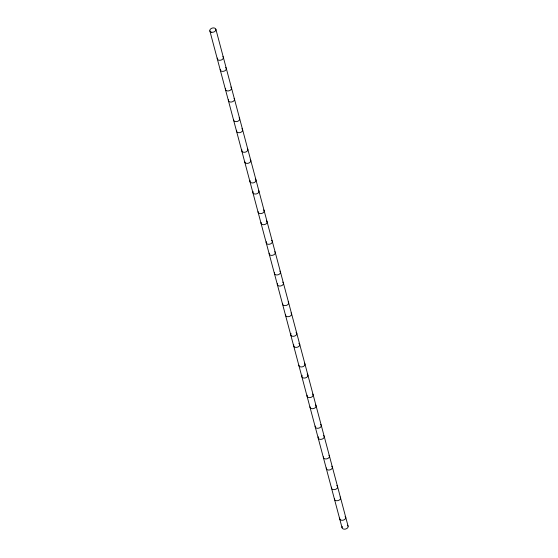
<?xml version="1.0" encoding="UTF-8"?>
<svg xmlns="http://www.w3.org/2000/svg" width="558" height="558" viewBox="0 0 558 558"><rect width="100%" height="100%" fill="white"/><g stroke="black" fill="none" stroke-linecap="round" stroke-linejoin="round"><path stroke-width="0.84" d="M331.64 487.169L331.64 487.169A3.125 2.12 -14.9 0 0 332.491 489.324L332.742 489.429A3.125 2.12 -14.9 0 0 333.3 489.582L333.593 489.617A3.125 2.12 -14.9 0 0 336.83 488.571L337.032 488.369A3.125 2.12 -14.9 0 0 337.353 487.936L337.471 487.706A3.125 2.12 -14.9 0 0 337.297 486.088M340.087 497.004A3.125 2.12 -14.9 0 1 340.422 498.796L340.303 499.026A3.125 2.12 -14.9 0 1 339.982 499.459L339.78 499.661A3.125 2.12 -14.9 0 1 336.551 500.707L336.251 500.672A3.125 2.12 -14.9 0 1 335.693 500.519L335.449 500.414A3.125 2.12 -14.9 0 1 334.507 498.489M215.869 29.239L348.101 526.208M209.836 30.85L342.054 527.749M222.9 56.574A3.125 2.12 -14.9 0 1 220.863 60.152A3.125 2.12 -14.9 0 1 217.32 58.06M320.522 424.352A3.125 2.12 -14.9 0 1 319.016 428.084A3.125 2.12 -14.9 0 1 315.242 426.061M315.514 404.92A3.125 2.12 -14.9 0 1 313.889 408.477A3.125 2.12 -14.9 0 1 309.969 406.831M345.088 516.408A3.125 2.12 -14.9 0 1 343.435 520.098A3.125 2.12 -14.9 0 1 339.717 518.061M296.047 332.352A3.125 2.12 -14.9 0 1 296.061 335.205A3.125 2.12 -14.9 0 1 292.029 336.125A3.125 2.12 -14.9 0 1 291.032 333.496M291.039 312.919A3.125 2.12 -14.9 0 1 289.177 316.553A3.125 2.12 -14.9 0 1 285.55 314.489M336.732 485.613A3.125 2.12 -14.9 0 1 336.948 485.753M331.738 466.181A3.125 2.12 -14.9 0 1 330.127 469.836A3.125 2.12 -14.9 0 1 326.318 467.939M271.453 240.282A3.125 2.12 -14.9 0 1 271.718 243.072A3.125 2.12 -14.9 0 1 267.777 244.195A3.125 2.12 -14.9 0 1 266.417 241.719M266.459 220.842A3.125 2.12 -14.9 0 1 264.694 224.553A3.125 2.12 -14.9 0 1 261.109 222.37M304.403 363.16A3.125 2.12 -14.9 0 1 302.854 366.697A3.125 2.12 -14.9 0 1 298.851 365.19M299.374 343.756A3.125 2.12 -14.9 0 1 297.016 347.299A3.125 2.12 -14.9 0 1 293.794 344.928M298.767 343.31A3.125 2.12 -14.9 0 1 298.997 343.442M312.738 393.997A3.125 2.12 -14.9 0 1 310.387 397.54A3.125 2.12 -14.9 0 1 307.165 395.169M307.158 374.104A3.125 2.12 -14.9 0 1 307.172 376.964A3.125 2.12 -14.9 0 1 303.14 377.885A3.125 2.12 -14.9 0 1 302.143 375.255M231.284 87.508A3.125 2.12 -14.9 0 1 228.466 90.926A3.125 2.12 -14.9 0 1 225.683 88.276M230.768 87.013A3.125 2.12 -14.9 0 1 231.145 87.327M225.662 67.511A3.125 2.12 -14.9 0 1 224.204 71.117A3.125 2.12 -14.9 0 1 220.208 69.499M328.976 455.244A3.125 2.12 -14.9 0 1 327.023 458.795A3.125 2.12 -14.9 0 1 323.368 456.849M323.926 435.84A3.125 2.12 -14.9 0 1 321.338 439.327A3.125 2.12 -14.9 0 1 318.332 436.809M323.368 435.373A3.125 2.12 -14.9 0 1 323.577 435.512M255.25 179.013A3.125 2.12 -14.9 0 1 253.583 182.794A3.125 2.12 -14.9 0 1 250.047 180.499M250.242 159.588A3.125 2.12 -14.9 0 1 248.61 163.145A3.125 2.12 -14.9 0 1 244.69 161.499M263.697 209.913A3.125 2.12 -14.9 0 1 261.821 213.435A3.125 2.12 -14.9 0 1 258.068 211.628M258.647 190.508A3.125 2.12 -14.9 0 1 256.059 193.996A3.125 2.12 -14.9 0 1 253.053 191.478M247.459 148.665A3.125 2.12 -14.9 0 1 245.108 152.208A3.125 2.12 -14.9 0 1 241.886 149.837M242.458 129.365A3.125 2.12 -14.9 0 1 239.654 132.671A3.125 2.12 -14.9 0 1 236.676 130.258M241.879 128.772A3.125 2.12 -14.9 0 1 242.325 129.177M239.131 117.829A3.125 2.12 -14.9 0 1 237.499 121.386A3.125 2.12 -14.9 0 1 233.579 119.74M234.095 98.417A3.125 2.12 -14.9 0 1 231.737 101.968A3.125 2.12 -14.9 0 1 228.515 99.589M288.179 301.913A3.125 2.12 -14.9 0 1 286.066 305.505A3.125 2.12 -14.9 0 1 282.641 303.28M282.676 282.104A3.125 2.12 -14.9 0 1 282.732 284.929A3.125 2.12 -14.9 0 1 278.756 285.912A3.125 2.12 -14.9 0 1 277.591 283.366M279.83 271.09A3.125 2.12 -14.9 0 1 278.065 274.794A3.125 2.12 -14.9 0 1 274.48 272.618M274.808 251.672A3.125 2.12 -14.9 0 1 272.778 255.243A3.125 2.12 -14.9 0 1 269.235 253.158M347.341 525.211A3.125 2.12 -14.9 0 1 347.418 528.042A3.125 2.12 -14.9 0 1 343.414 529.019A3.125 2.12 -14.9 0 1 342.305 526.438M211.754 32.266A3.125 2.12 -14.9 0 0 215.897 29.351A3.125 2.12 -14.9 0 0 210.945 28.681A3.125 2.12 -14.9 0 0 211.754 32.266"/></g></svg>
